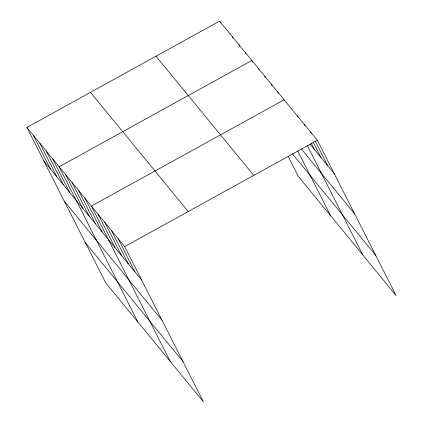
<?xml version="1.0" encoding="UTF-8"?>
<svg xmlns="http://www.w3.org/2000/svg" width="423" height="423" viewBox="0 0 423 423"><rect width="100%" height="100%" fill="white"/><g stroke="black" fill="none" stroke-linecap="round" stroke-linejoin="round"><path stroke-width="0.63" d="M26.882 127.445L124.653 246.593L203.421 401.85L105.65 282.701L26.882 127.445L219.579 21.15L317.35 140.299L396.118 295.555L298.347 176.407L288.158 156.32M124.653 246.593L317.35 140.299M309.848 143.957L334.366 173.832M301.335 148.917L354.744 214.001M292.489 153.93L375.74 255.386M155.992 56.227L253.763 175.376M90.474 92.367L188.246 211.516M43.897 160.983L141.668 280.132M64.275 201.152L162.046 320.296M85.272 242.532L183.043 361.681M310.704 132.198L311.302 133.372M315.183 141.023L327.719 165.731M304.058 124.092L304.951 125.858M313.311 142.334L321.068 157.631M297.406 115.992L298.004 117.171M311.138 143.059L314.421 149.531M284.705 100.965L284.108 99.786L91.41 206.086L170.178 361.337M307.235 145.375L362.876 255.043M277.657 91.923L278.255 93.102M271.206 84.061L272.1 85.827M264.75 76.198L265.348 77.372M258.3 68.33L258.897 69.509M252.743 62.234L251.844 60.468L59.146 166.768L137.914 322.019M297.692 150.842L330.612 215.725M245.393 52.605L245.99 53.779M238.937 44.743L239.836 46.509M232.486 36.875L233.084 38.054M219.881 21.737L220.478 22.916M118.006 238.493L135.022 272.026M111.355 230.392L128.37 263.926M104.708 222.287L121.724 255.825M98.062 214.186L115.072 247.725M84.96 198.218L101.975 231.756M78.504 190.355L95.519 223.894M72.053 182.493L89.068 216.031M65.602 174.63L82.612 208.164M52.695 158.9L69.705 192.439M46.239 151.037L63.254 184.576M39.788 143.175L56.804 176.708M33.332 135.312L50.348 168.846"/></g></svg>
